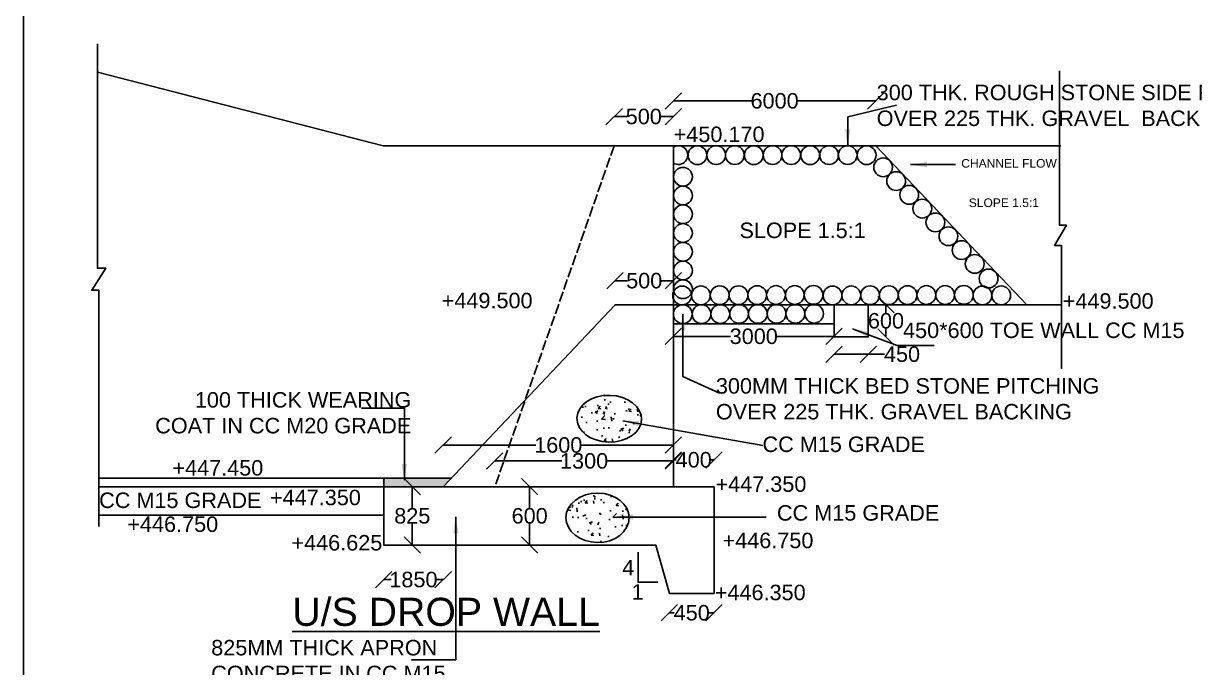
# Model space of a CAD drawing. Header units: millimetres. Extents: x 5124 to 6568637, y 2311 to 91879094.
# Drawn here: x 3782068 to 3788872, y 45935980 to 45939726 of the extents above; entities that cross this region are included whole.
import ezdxf

# ---------------------------------------------------------------- set-up
doc = ezdxf.new("R2010")
doc.units = ezdxf.units.MM
doc.header["$MEASUREMENT"] = 0
doc.linetypes.add('ACAD_ISO02W100', pattern=[15, 12, -3])
for name, color, linetype in [('DIMENSION', 7, 'Continuous'), ('DRAWING', 7, 'Continuous'), ('TEXT', 7, 'Continuous')]:
    doc.layers.add(name, color=color, linetype=linetype)
doc.styles.get("Standard").update_dxf_attribs({"font": 'arial.ttf', "height": 90})
doc.dimstyles.get("Standard").update_dxf_attribs({"dimtxt": 200, "dimasz": 110, "dimexe": 0.18, "dimexo": 0.0625, "dimgap": 0.09, "dimtad": 0, "dimtih": 1, "dimtoh": 1, "dimdec": 0, "dimzin": 0, "dimdsep": 46, "dimtxsty": 'Standard', "dimblk": 'OBLIQUE', "dimcen": 0.09, "dimse1": 1, "dimse2": 1, "dimadec": 0, "dimazin": 0, "dimtfac": 1, "dimtdec": 0, "dimtofl": 0, "dimtmove": 0, "dimatfit": 3, "dimfxl": 1, "dimtolj": 1, "dimtzin": 0, "dimarcsym": 0})

# ---------------------------------------------------------------- blocks, each defined once
blk = doc.blocks.new('_Oblique')
at = {"color": 0, "linetype": 'ByBlock', "lineweight": -2}
blk.add_line((-0.5, -0.5), (0.5, 0.5), dxfattribs=at)
blk = doc.blocks.new('*D173')
at = {"layer": 'Defpoints', "color": 0, "linetype": 'Continuous', "transparency": 16777216}
for p in [(3784327, 45937031.5), (3784327, 45936692.5), (3784327, 45936692.5)]:
    blk.add_point(p, dxfattribs=at)
at = {"layer": 'DRAWING', "color": 0, "linetype": 'Continuous', "lineweight": -2, "transparency": 16777216}
for p, q in [((3784327, 45937031.5), (3784327, 45936908)), ((3784327, 45936692.5), (3784327, 45936816))]:
    blk.add_line(p, q, dxfattribs=at)
at = {"layer": 'DRAWING', "color": 0, "linetype": 'Continuous', "lineweight": -2, "transparency": 16777216, "xscale": 95, "yscale": 95, "zscale": 95}
for p, rotation in [((3784327, 45937031.5), 90), ((3784327, 45936692.5), 270)]:
    blk.add_blockref('_Oblique', p, dxfattribs=dict(at, rotation=rotation))
at = {"layer": 'DRAWING', "color": 0, "linetype": 'Continuous', "transparency": 16777216, "insert": (3784327, 45936862), "char_height": 90, "attachment_point": 5}
blk.add_mtext('\\A1;825', dxfattribs=at)
blk = doc.blocks.new('*D174')
at = {"layer": 'Defpoints', "color": 0, "linetype": 'Continuous', "transparency": 16777216}
for p in [(3784161, 45937031.5), (3784506.5, 45937031.5), (3784506.5, 45936491.5)]:
    blk.add_point(p, dxfattribs=at)
at = {"layer": 'DRAWING', "color": 0, "linetype": 'Continuous', "lineweight": -2, "transparency": 16777216}
for p, q in [((3784161, 45936491.5), (3784203.7, 45936491.5)), ((3784506.5, 45936491.5), (3784463.8, 45936491.5))]:
    blk.add_line(p, q, dxfattribs=at)
at = {"layer": 'DRAWING', "color": 0, "linetype": 'Continuous', "lineweight": -2, "transparency": 16777216, "xscale": 95, "yscale": 95, "zscale": 95, "rotation": 180}
blk.add_blockref('_Oblique', (3784161, 45936491.5), dxfattribs=at)
at = {"layer": 'DRAWING', "color": 0, "linetype": 'Continuous', "lineweight": -2, "transparency": 16777216, "xscale": 95, "yscale": 95, "zscale": 95}
blk.add_blockref('_Oblique', (3784506.5, 45936491.5), dxfattribs=at)
at = {"layer": 'DRAWING', "color": 0, "linetype": 'Continuous', "transparency": 16777216, "insert": (3784333.8, 45936491.5), "char_height": 90, "attachment_point": 5}
blk.add_mtext('\\A1;1850', dxfattribs=at)
blk = doc.blocks.new('*D175')
at = {"layer": 'Defpoints', "color": 0, "linetype": 'Continuous', "transparency": 16777216}
for p in [(3785009, 45937031.5), (3785009, 45936692.5), (3785009, 45936692.5)]:
    blk.add_point(p, dxfattribs=at)
at = {"layer": 'DRAWING', "color": 0, "linetype": 'Continuous', "lineweight": -2, "transparency": 16777216}
for p, q in [((3785009, 45937031.5), (3785009, 45936908)), ((3785009, 45936692.5), (3785009, 45936816))]:
    blk.add_line(p, q, dxfattribs=at)
at = {"layer": 'DRAWING', "color": 0, "linetype": 'Continuous', "lineweight": -2, "transparency": 16777216, "xscale": 95, "yscale": 95, "zscale": 95}
for p, rotation in [((3785009, 45937031.5), 90), ((3785009, 45936692.5), 270)]:
    blk.add_blockref('_Oblique', p, dxfattribs=dict(at, rotation=rotation))
at = {"layer": 'DRAWING', "color": 0, "linetype": 'Continuous', "transparency": 16777216, "insert": (3785009, 45936862), "char_height": 90, "attachment_point": 5}
blk.add_mtext('\\A1;600', dxfattribs=at)
blk = doc.blocks.new('*D176')
at = {"layer": 'Defpoints', "color": 0, "linetype": 'Continuous', "transparency": 16777216}
for p in [(3785844, 45937181.5), (3784806.5, 45937031.5), (3785844, 45937031.5)]:
    blk.add_point(p, dxfattribs=at)
at = {"layer": 'DRAWING', "color": 0, "linetype": 'Continuous', "lineweight": -2, "transparency": 16777216}
for p, q in [((3784806.5, 45937181.5), (3785195.2, 45937181.5)), ((3785844, 45937181.5), (3785455.3, 45937181.5))]:
    blk.add_line(p, q, dxfattribs=at)
at = {"layer": 'DRAWING', "color": 0, "linetype": 'Continuous', "lineweight": -2, "transparency": 16777216, "xscale": 95, "yscale": 95, "zscale": 95, "rotation": 180}
blk.add_blockref('_Oblique', (3784806.5, 45937181.5), dxfattribs=at)
at = {"layer": 'DRAWING', "color": 0, "linetype": 'Continuous', "lineweight": -2, "transparency": 16777216, "xscale": 95, "yscale": 95, "zscale": 95}
blk.add_blockref('_Oblique', (3785844, 45937181.5), dxfattribs=at)
at = {"layer": 'DRAWING', "color": 0, "linetype": 'Continuous', "transparency": 16777216, "insert": (3785325.2, 45937181.5), "char_height": 90, "attachment_point": 5}
blk.add_mtext('\\A1;1300', dxfattribs=at)
blk = doc.blocks.new('*D177')
at = {"layer": 'Defpoints', "color": 0, "linetype": 'Continuous', "transparency": 16777216}
for p in [(3786080, 45937188), (3785844, 45937031.5), (3786080, 45937031.5)]:
    blk.add_point(p, dxfattribs=at)
at = {"layer": 'DRAWING', "color": 0, "linetype": 'Continuous', "lineweight": -2, "transparency": 16777216}
for p, q in [((3785844, 45937188), (3785860.8, 45937188)), ((3786080, 45937188), (3786063.2, 45937188))]:
    blk.add_line(p, q, dxfattribs=at)
at = {"layer": 'DRAWING', "color": 0, "linetype": 'Continuous', "lineweight": -2, "transparency": 16777216, "xscale": 95, "yscale": 95, "zscale": 95, "rotation": 180}
blk.add_blockref('_Oblique', (3785844, 45937188), dxfattribs=at)
at = {"layer": 'DRAWING', "color": 0, "linetype": 'Continuous', "lineweight": -2, "transparency": 16777216, "xscale": 95, "yscale": 95, "zscale": 95}
blk.add_blockref('_Oblique', (3786080, 45937188), dxfattribs=at)
at = {"layer": 'DRAWING', "color": 0, "linetype": 'Continuous', "transparency": 16777216, "insert": (3785962, 45937188), "char_height": 90, "attachment_point": 5}
blk.add_mtext('\\A1;400', dxfattribs=at)
blk = doc.blocks.new('*D178')
at = {"layer": 'Defpoints', "color": 0, "linetype": 'Continuous', "transparency": 16777216}
for p in [(3785844, 45937274), (3784506.5, 45937031.5), (3785844, 45937031.5)]:
    blk.add_point(p, dxfattribs=at)
at = {"layer": 'DRAWING', "color": 0, "linetype": 'Continuous', "lineweight": -2, "transparency": 16777216}
for p, q in [((3784506.5, 45937274), (3785045.2, 45937274)), ((3785844, 45937274), (3785305.3, 45937274))]:
    blk.add_line(p, q, dxfattribs=at)
at = {"layer": 'DRAWING', "color": 0, "linetype": 'Continuous', "lineweight": -2, "transparency": 16777216, "xscale": 95, "yscale": 95, "zscale": 95, "rotation": 180}
blk.add_blockref('_Oblique', (3784506.5, 45937274), dxfattribs=at)
at = {"layer": 'DRAWING', "color": 0, "linetype": 'Continuous', "lineweight": -2, "transparency": 16777216, "xscale": 95, "yscale": 95, "zscale": 95}
blk.add_blockref('_Oblique', (3785844, 45937274), dxfattribs=at)
at = {"layer": 'DRAWING', "color": 0, "linetype": 'Continuous', "transparency": 16777216, "insert": (3785175.2, 45937274), "char_height": 90, "attachment_point": 5}
blk.add_mtext('\\A1;1600', dxfattribs=at)
blk = doc.blocks.new('*D179')
at = {"layer": 'Defpoints', "color": 0, "linetype": 'Continuous', "transparency": 16777216}
for p in [(3785821, 45936411), (3786080, 45936411), (3786080, 45936298.5)]:
    blk.add_point(p, dxfattribs=at)
at = {"layer": 'DRAWING', "color": 0, "linetype": 'Continuous', "lineweight": -2, "transparency": 16777216}
for p, q in [((3785821, 45936298.5), (3785849.3, 45936298.5)), ((3786080, 45936298.5), (3786051.7, 45936298.5))]:
    blk.add_line(p, q, dxfattribs=at)
at = {"layer": 'DRAWING', "color": 0, "linetype": 'Continuous', "lineweight": -2, "transparency": 16777216, "xscale": 95, "yscale": 95, "zscale": 95, "rotation": 180}
blk.add_blockref('_Oblique', (3785821, 45936298.5), dxfattribs=at)
at = {"layer": 'DRAWING', "color": 0, "linetype": 'Continuous', "lineweight": -2, "transparency": 16777216, "xscale": 95, "yscale": 95, "zscale": 95}
blk.add_blockref('_Oblique', (3786080, 45936298.5), dxfattribs=at)
at = {"layer": 'DRAWING', "color": 0, "linetype": 'Continuous', "transparency": 16777216, "insert": (3785950.5, 45936298.5), "char_height": 90, "attachment_point": 5}
blk.add_mtext('\\A1;450', dxfattribs=at)
blk = doc.blocks.new('*D180')
at = {"layer": 'Defpoints', "color": 0, "linetype": 'Continuous', "transparency": 16777216}
for p in [(3785505, 45938229.5), (3785505, 45938089.5), (3785844, 45938089.5)]:
    blk.add_point(p, dxfattribs=at)
at = {"layer": 'DRAWING', "color": 0, "linetype": 'Continuous', "lineweight": -2, "transparency": 16777216}
for p, q in [((3785505, 45938229.5), (3785575.1, 45938229.5)), ((3785844, 45938229.5), (3785773.9, 45938229.5))]:
    blk.add_line(p, q, dxfattribs=at)
at = {"layer": 'DRAWING', "color": 0, "linetype": 'Continuous', "lineweight": -2, "transparency": 16777216, "xscale": 95, "yscale": 95, "zscale": 95, "rotation": 180}
blk.add_blockref('_Oblique', (3785505, 45938229.5), dxfattribs=at)
at = {"layer": 'DRAWING', "color": 0, "linetype": 'Continuous', "lineweight": -2, "transparency": 16777216, "xscale": 95, "yscale": 95, "zscale": 95}
blk.add_blockref('_Oblique', (3785844, 45938229.5), dxfattribs=at)
at = {"layer": 'DRAWING', "color": 0, "linetype": 'Continuous', "transparency": 16777216, "insert": (3785674.5, 45938229.5), "char_height": 90, "attachment_point": 5}
blk.add_mtext('\\A1;500', dxfattribs=at)
blk = doc.blocks.new('*D181')
at = {"layer": 'Defpoints', "color": 0, "linetype": 'Continuous', "transparency": 16777216}
for p in [(3785844, 45937979.5), (3786777.5, 45937979.5), (3786777.5, 45937906)]:
    blk.add_point(p, dxfattribs=at)
at = {"layer": 'DRAWING', "color": 0, "linetype": 'Continuous', "lineweight": -2, "transparency": 16777216}
for p, q in [((3785844, 45937906), (3786176.45809, 45937906)), ((3786777.5, 45937906), (3786445.04191, 45937906))]:
    blk.add_line(p, q, dxfattribs=at)
at = {"layer": 'DRAWING', "color": 0, "linetype": 'Continuous', "lineweight": -2, "transparency": 16777216, "xscale": 95, "yscale": 95, "zscale": 95, "rotation": 180}
blk.add_blockref('_Oblique', (3785844, 45937906), dxfattribs=at)
at = {"layer": 'DRAWING', "color": 0, "linetype": 'Continuous', "lineweight": -2, "transparency": 16777216, "xscale": 95, "yscale": 95, "zscale": 95}
blk.add_blockref('_Oblique', (3786777.5, 45937906), dxfattribs=at)
at = {"layer": 'DRAWING', "color": 0, "linetype": 'Continuous', "transparency": 16777216, "insert": (3786310.75, 45937906), "char_height": 90, "attachment_point": 5}
blk.add_mtext('\\A1;3000', dxfattribs=at)
blk = doc.blocks.new('*D182')
at = {"layer": 'Defpoints', "color": 0, "linetype": 'Continuous', "transparency": 16777216}
for p in [(3786777.5, 45937902.5), (3786976, 45937902.5), (3786976, 45937802)]:
    blk.add_point(p, dxfattribs=at)
at = {"layer": 'DRAWING', "color": 0, "linetype": 'Continuous', "lineweight": -2, "transparency": 16777216}
for p, q in [((3786777.5, 45937802), (3786976, 45937802)), ((3786976, 45937802), (3787071, 45937802))]:
    blk.add_line(p, q, dxfattribs=at)
at = {"layer": 'DRAWING', "color": 0, "linetype": 'Continuous', "lineweight": -2, "transparency": 16777216, "xscale": 95, "yscale": 95, "zscale": 95, "rotation": 180}
blk.add_blockref('_Oblique', (3786777.5, 45937802), dxfattribs=at)
at = {"layer": 'DRAWING', "color": 0, "linetype": 'Continuous', "lineweight": -2, "transparency": 16777216, "xscale": 95, "yscale": 95, "zscale": 95}
blk.add_blockref('_Oblique', (3786976, 45937802), dxfattribs=at)
at = {"layer": 'DRAWING', "color": 0, "linetype": 'Continuous', "transparency": 16777216, "insert": (3787172.2, 45937802), "char_height": 90, "attachment_point": 5}
blk.add_mtext('\\A1;450', dxfattribs=at)
blk = doc.blocks.new('*D183')
at = {"layer": 'Defpoints', "color": 0, "linetype": 'Continuous', "transparency": 16777216}
for p in [(3786976, 45938089.5), (3787079, 45938089.5), (3786976, 45937902.5)]:
    blk.add_point(p, dxfattribs=at)
at = {"layer": 'DRAWING', "color": 0, "linetype": 'Continuous', "lineweight": -2, "transparency": 16777216}
for p, q in [((3787079, 45938089.5), (3787079, 45938042)), ((3787079, 45937902.5), (3787079, 45937950))]:
    blk.add_line(p, q, dxfattribs=at)
at = {"layer": 'DRAWING', "color": 0, "linetype": 'Continuous', "lineweight": -2, "transparency": 16777216, "xscale": 95, "yscale": 95, "zscale": 95}
for p, rotation in [((3787079, 45938089.5), 90), ((3787079, 45937902.5), 270)]:
    blk.add_blockref('_Oblique', p, dxfattribs=dict(at, rotation=rotation))
at = {"layer": 'DRAWING', "color": 0, "linetype": 'Continuous', "transparency": 16777216, "insert": (3787079, 45937996), "char_height": 90, "attachment_point": 5}
blk.add_mtext('\\A1;600', dxfattribs=at)
blk = doc.blocks.new('*D184')
at = {"layer": 'Defpoints', "color": 0, "linetype": 'Continuous', "transparency": 16777216}
for p in [(3787020, 45939275), (3785844, 45939014.5), (3787020, 45939014.5)]:
    blk.add_point(p, dxfattribs=at)
at = {"layer": 'DRAWING', "color": 0, "linetype": 'Continuous', "lineweight": -2, "transparency": 16777216}
for p, q in [((3785844, 45939275), (3786297.4, 45939275)), ((3787020, 45939275), (3786566.6, 45939275))]:
    blk.add_line(p, q, dxfattribs=at)
at = {"layer": 'DRAWING', "color": 0, "linetype": 'Continuous', "lineweight": -2, "transparency": 16777216, "xscale": 95, "yscale": 95, "zscale": 95, "rotation": 180}
blk.add_blockref('_Oblique', (3785844, 45939275), dxfattribs=at)
at = {"layer": 'DRAWING', "color": 0, "linetype": 'Continuous', "lineweight": -2, "transparency": 16777216, "xscale": 95, "yscale": 95, "zscale": 95}
blk.add_blockref('_Oblique', (3787020, 45939275), dxfattribs=at)
at = {"layer": 'DRAWING', "color": 0, "linetype": 'Continuous', "transparency": 16777216, "insert": (3786432, 45939275), "char_height": 90, "attachment_point": 5}
blk.add_mtext('\\A1;6000', dxfattribs=at)
blk = doc.blocks.new('*D185')
at = {"layer": 'Defpoints', "color": 0, "linetype": 'Continuous', "transparency": 16777216}
for p in [(3785500, 45939184), (3785500, 45939014.5), (3785844, 45939014.5)]:
    blk.add_point(p, dxfattribs=at)
at = {"layer": 'DRAWING', "color": 0, "linetype": 'Continuous', "lineweight": -2, "transparency": 16777216}
for p, q in [((3785500, 45939184), (3785572.6, 45939184)), ((3785844, 45939184), (3785771.4, 45939184))]:
    blk.add_line(p, q, dxfattribs=at)
at = {"layer": 'DRAWING', "color": 0, "linetype": 'Continuous', "lineweight": -2, "transparency": 16777216, "xscale": 95, "yscale": 95, "zscale": 95, "rotation": 180}
blk.add_blockref('_Oblique', (3785500, 45939184), dxfattribs=at)
at = {"layer": 'DRAWING', "color": 0, "linetype": 'Continuous', "lineweight": -2, "transparency": 16777216, "xscale": 95, "yscale": 95, "zscale": 95}
blk.add_blockref('_Oblique', (3785844, 45939184), dxfattribs=at)
at = {"layer": 'DRAWING', "color": 0, "linetype": 'Continuous', "transparency": 16777216, "insert": (3785672, 45939184), "char_height": 90, "attachment_point": 5}
blk.add_mtext('\\A1;500', dxfattribs=at)

msp = doc.modelspace()

# ---------------------------------------------------------------- hatches: boundary and pattern name
at = {"layer": 'DRAWING', "linetype": 'Continuous'}
h = msp.add_hatch(dxfattribs=at)
h.set_pattern_fill('AR-CONC', color=256, scale=25, style=0)
h.set_pattern_definition([(50, (0, 0), (179.31504565, -15.68803375), [18.75, -206.25]), (355, (0, 0), (-34.6878334, 188.0480334), [15, -165]), (100.4514, (14.94, -1.3), (144.6273454, 172.3598855), [15.9350475, -175.285528]), (46.1842, (0, 50), (266.8102622, -41.3797536), [28.125, -309.375]), (96.6356, (22.23, 46.55), (233.6656764, 243.5294677), [23.902572, -262.92825]), (351.1842, (0, 50), (233.6654863, 243.5296502), [22.5, -247.5]), (21, (25, 37.5), (149.22676303, -100.65472267), [18.75, -206.25]), (326, (25, 37.5), (60.828833, 181.28751126), [15, -165]), (71.4514, (37.44, 29.11), (210.05565715, 80.6326242), [15.9350475, -175.285528]), (37.5, (0, 0), (3.03996383, 83.22346346), [0, -163, 0, -167.5, 0, -165.625]), (7.5, (0, 0), (65.76738436, 98.60292797), [0, -95.5, 0, -159.25, 0, -63.125]), (327.5, (-55.75, 0), (133.45560904, -5.63871793), [0, -62.5, 0, -195, 0, -258.75]), (317.5, (-80.75, 0), (145.79654234, 25.02624558), [0, -81.25, 0, -129.5, 0, -183.75])])
edge = h.paths.add_edge_path()
edge.add_ellipse((3785471.2, 45937427), major_axis=(-187.8, 5), ratio=0.724533, start_angle=0, end_angle=360)
edge = h.paths.add_edge_path()
edge.add_ellipse((3785403.5, 45936851.2), major_axis=(-183.5, 1.2), ratio=0.784601, start_angle=0, end_angle=360)
msp.add_hatch(color=256, dxfattribs=at).paths.add_polyline_path([(3784554.2, 45937082), (3784161, 45937082), (3784161, 45937031.5), (3784506.5, 45937031.5)])

# ---------------------------------------------------------------- linework, layer by layer
at = {"layer": 'DIMENSION', "linetype": 'Continuous'}
msp.add_lwpolyline([(3818608.5, 45955152.5), (3782068, 45955152.5), (3782068, 45931298.5), (3818608.5, 45931298.5)], close=True, dxfattribs=at)
at = {"layer": 'DRAWING', "linetype": 'Continuous'}
for points in [[(3782498, 45939607.5), (3782498, 45938302), (3782546.5, 45938302), (3782464.5, 45938174.5), (3782505.5, 45938174.5), (3782505.5, 45936799.5)], [(3785844, 45939014.5), (3785500, 45939014.5), (3784157, 45939014.5), (3782498, 45939442)], [(3788087, 45939450), (3788087, 45938552), (3788127.5, 45938552), (3788059, 45938434), (3788099, 45938434), (3788099, 45937718)], [(3785844, 45937031.5), (3785844, 45939014.5), (3788095.5, 45939014.5)], [(3787020, 45939014.5), (3787896.5, 45938089.5)], [(3784506.5, 45937031.5), (3785505, 45938089.5), (3788099.5, 45938089.5)], [(3782505.5, 45936867), (3784161, 45936867), (3784161, 45937082), (3782505.5, 45937082)], [(3784161, 45937082), (3784554.2, 45937082)], [(3782505.5, 45937031.5), (3784161, 45937031.5)], [(3784161, 45936867), (3784161, 45936692.5), (3785741.5, 45936692.5), (3785821, 45936411), (3786080, 45936411), (3786080, 45937031.5), (3784161, 45937031.5)], [(3785638.5, 45936651.5), (3785638.5, 45936476.5), (3785754.5, 45936476.5)]]:
    msp.add_lwpolyline(points, dxfattribs=at)
at = {"layer": 'DRAWING', "linetype": 'ACAD_ISO02W100', "ltscale": 5}
msp.add_lwpolyline([(3785500, 45939014.5), (3784806.5, 45937031.5)], dxfattribs=at)
at = {"layer": 'DRAWING', "linetype": 'Continuous'}
for points in [[(3785844, 45938089.5), (3786777.5, 45938089.5), (3786777.5, 45937979.5), (3785844, 45937979.5)], [(3786777.5, 45938089.5), (3786976, 45938089.5), (3786976, 45937902.5), (3786777.5, 45937902.5)]]:
    msp.add_lwpolyline(points, close=True, dxfattribs=at)
for centre in [(3785983.5, 45938959.6), (3786092.8, 45938960), (3786200.8, 45938960), (3786311, 45938959.6), (3786420.2, 45938960), (3786528.2, 45938960), (3786638.5, 45938959.6), (3786748.5, 45938960), (3786856.5, 45938960), (3786966.7, 45938959.6), (3787062.5, 45938888.9), (3785899.7, 45938834.1), (3787138.3, 45938808.9), (3785899.7, 45938725.1), (3787214, 45938729), (3787290.1, 45938648.7), (3785899.7, 45938616.1), (3787366, 45938568.6), (3785899.7, 45938507), (3787441.9, 45938488.5), (3785899.7, 45938398), (3787518.3, 45938407.8), (3787594.5, 45938327.5), (3785899.7, 45938289), (3787675, 45938242.5), (3785899.7, 45938180), (3785895.1, 45938143.9), (3786004.1, 45938144.4), (3786113.1, 45938144.9), (3786222.2, 45938145.4), (3786331.2, 45938145.9), (3786440.2, 45938146.4), (3786549.2, 45938146.4), (3786658.2, 45938146.8), (3786768.6, 45938143.9), (3786877.6, 45938144.4), (3786986.6, 45938144.9), (3787095.7, 45938145.4), (3787204.7, 45938145.9), (3787313.7, 45938146.4), (3787422.7, 45938146.4), (3787531.7, 45938146.8), (3787639.6, 45938143.9), (3787748.6, 45938144.4), (3786225.6, 45938036.5), (3786334.6, 45938037), (3786443.6, 45938037.4), (3786552.6, 45938037.4), (3786661.6, 45938037.9), (3785898.5, 45938035), (3786007.5, 45938035.5), (3786116.5, 45938036)]:
    msp.add_circle(centre, 54.5, dxfattribs=at)
msp.add_arc((3785873.2, 45938960), 54.5, 237.54705, 122.45295, dxfattribs=at)
for centre, major_axis, ratio in [((3785471.2, 45937427), (-187.8, 5), 0.724533), ((3785403.5, 45936851.2), (-183.5, 1.2), 0.784601)]:
    msp.add_ellipse(centre, major_axis=major_axis, ratio=ratio, dxfattribs=at)

# ---------------------------------------------------------------- texts
at = {"layer": 'TEXT', "linetype": 'Continuous'}
for s, insert, char_height, width, attachment_point in [('300 THK. ROUGH STONE SIDE REVETMENT \\POVER 225 THK. GRAVEL  BACKING.', (3787025.1, 45939369.2), 90, 2962.671, 1), ('+450.170', (3786373.5, 45939125.9), 90, 569.24, 3), ('CHANNEL FLOW', (3788071.4, 45938936.9), 50, 1236.486, 3), ('SLOPE 1.5:1', (3787967.8, 45938707.8), 50, 1236.486, 3), ('SLOPE 1.5:1', (3786227.9, 45938567.5), 90, 799.694, 1), ('+449.500', (3785026, 45938159.4), 90, 569.24, 3), ('+449.500', (3788634, 45938156.9), 90, 569.24, 3), ('450*600 TOE WALL CC M15', (3787178.3, 45937986.4), 90, 1631.091, 1), ('300MM THICK BED STONE PITCHING\\POVER 225 THK. GRAVEL BACKING', (3786090.9, 45937663), 90, 2962.671, 1), ('100 THICK WEARING COAT IN CC M20 GRADE', (3784321.4, 45937581.9), 90, 1551.976, 3), ('CC M15 GRADE', (3787304.8, 45937323.5), 90, 1234.321, 3), ('+447.450', (3783461.5, 45937186.4), 90, 569.24, 3), ('+447.350', (3786616.5, 45937091.9), 90, 569.24, 3), ('+447.350', (3784028.4, 45937014.4), 90, 569.24, 3), ('CC M15 GRADE', (3783450.9, 45936997.9), 90, 1234.321, 3), ('CC M15 GRADE', (3787388.8, 45936924.5), 90, 1234.321, 3), ('+446.750', (3783199.5, 45936858.9), 90, 569.24, 3), ('+446.625', (3784152.9, 45936750.9), 90, 569.24, 3), ('+446.750', (3786657.5, 45936764.4), 90, 569.24, 3), ('4', (3785616.9, 45936606.4), 90, 569.24, 3), ('1', (3785670.9, 45936464.9), 90, 569.24, 3), ('+446.350', (3786612.4, 45936461.9), 90, 569.24, 3), ('825MM THICK APRON\\PCONCRETE IN CC M15^JGRADE', (3783158.9, 45936141), 90, 1358.083, 1)]:
    msp.add_mtext(s, dxfattribs=dict(at, insert=insert, char_height=char_height, width=width, attachment_point=attachment_point))
at = {"layer": 'TEXT', "insert": (3782715, 45936386), "char_height": 163.286, "width": 3591.195, "attachment_point": 1}
msp.add_mtext('\\pi915.01;{\\LU/S DROP WALL \\P\\pi1778.1;\\H0.55118x; }', dxfattribs=at)

# ---------------------------------------------------------------- dimensions: what is measured, and where the dimension line sits
at = {"layer": 'DRAWING', "linetype": 'Continuous'}
for base, p1, p2, text, picture, middle in [((3787020, 45939275), (3785844, 45939014.5), (3787020, 45939014.5), '6000', '*D184', (3786432, 45939275)), ((3785500, 45939184), (3785844, 45939014.5), (3785500, 45939014.5), '500', '*D185', (3785672, 45939184)), ((3785505, 45938229.5), (3785844, 45938089.5), (3785505, 45938089.5), '500', '*D180', (3785674.5, 45938229.5)), ((3786777.5, 45937906), (3785844, 45937979.5), (3786777.5, 45937979.5), '3000', '*D181', (3786310.8, 45937906)), ((3786976, 45937802), (3786777.5, 45937902.5), (3786976, 45937902.5), '450', '*D182', (3787172.2, 45937802)), ((3785844, 45937274), (3784506.5, 45937031.5), (3785844, 45937031.5), '1600', '*D178', (3785175.2, 45937274)), ((3785844, 45937181.5), (3784806.5, 45937031.5), (3785844, 45937031.5), '1300', '*D176', (3785325.2, 45937181.5)), ((3786080, 45937188), (3785844, 45937031.5), (3786080, 45937031.5), '400', '*D177', (3785962, 45937188)), ((3784506.5, 45936491.5), (3784161, 45937031.5), (3784506.5, 45937031.5), '1850', '*D174', (3784333.8, 45936491.5)), ((3786080, 45936298.5), (3785821, 45936411), (3786080, 45936411), '450', '*D179', (3785950.5, 45936298.5))]:
    dim = msp.add_linear_dim(base=base, p1=p1, p2=p2, text=text, dimstyle='Standard', override={"dimasz": 95, "dimarcsym": 1}, dxfattribs=at)
    dim.commit()
    dim.dimension.update_dxf_attribs({"geometry": picture, "text_midpoint": middle})
for base, p1, p2, text, picture, middle in [((3787079, 45938089.5), (3786976, 45937902.5), (3786976, 45938089.5), '600', '*D183', (3787079, 45937996)), ((3784327, 45936692.5), (3784327, 45937031.5), (3784327, 45936692.5), '825', '*D173', (3784327, 45936862)), ((3785009, 45936692.5), (3785009, 45937031.5), (3785009, 45936692.5), '600', '*D175', (3785009, 45936862))]:
    dim = msp.add_linear_dim(base=base, p1=p1, p2=p2, angle=90, text=text, dimstyle='Standard', override={"dimasz": 95, "dimarcsym": 1}, dxfattribs=at)
    dim.commit()
    dim.dimension.update_dxf_attribs({"geometry": picture, "text_midpoint": middle})

# ---------------------------------------------------------------- leaders
for points in [[(3786856.5, 45939014.5), (3786856.5, 45939182.5), (3787140, 45939250)], [(3787222, 45938904.5), (3787482, 45938904.5)], [(3785898.5, 45938035), (3785898.5, 45937672), (3786112, 45937575)], [(3786884.5, 45937950.5), (3787144, 45937853), (3787359, 45937853)], [(3784281, 45937069.5), (3784281, 45937489), (3784032.5, 45937489)], [(3785549.5, 45937415.5), (3786364.5, 45937271)], [(3785516.5, 45936855), (3786382.5, 45936855)], [(3784579.5, 45936856), (3784579.5, 45936025.5), (3784322.5, 45936025.5)]]:
    msp.add_leader(points, dimstyle='Standard', override={"dimasz": 95, "dimgap": 0.09, "dimtad": 0, "dimarcsym": 1}, dxfattribs=at)

doc.saveas('drawing.dxf')
